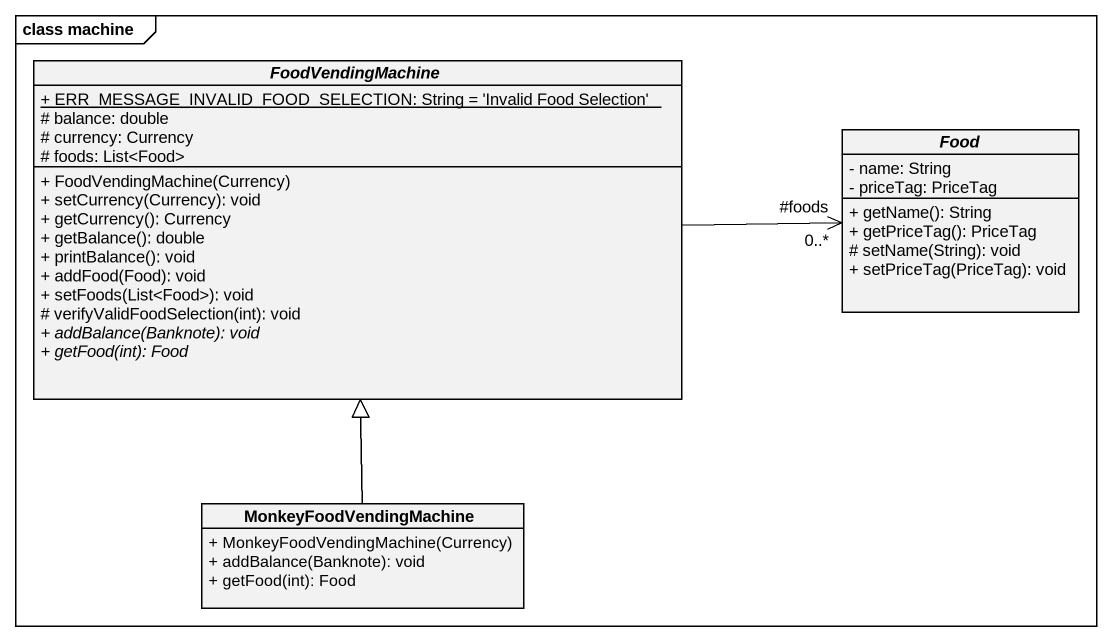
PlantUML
@startuml
mainframe class machine
hide circle
hide empty members
skinparam classAttributeIconSize 0
abstract class FoodVendingMachine {
  {static} + ERR_MESSAGE_INVALID_FOOD_SELECTION: String = 'Invalid Food Selection'
  # balance: double
  # currency: Currency
  # foods: List<Food>
  + FoodVendingMachine(Currency)
  + setCurrency(Currency): void
  + getCurrency(): Currency
  + getBalance(): double
  + printBalance(): void
  + addFood(Food): void
  + setFoods(List<Food>): void
  # verifyValidFoodSelection(int): void
  {abstract} + addBalance(Banknote): void
  {abstract} + getFood(int): Food
}
abstract class Food {
  - name: String
  - priceTag: PriceTag
  + getName(): String
  + getPriceTag(): PriceTag
  # setName(String): void
  + setPriceTag(PriceTag): void
}
class MonkeyFoodVendingMachine {
  + MonkeyFoodVendingMachine(Currency)
  + addBalance(Banknote): void
  + getFood(int): Food
}
FoodVendingMachine -right-> "#foods\n0..*" Food
MonkeyFoodVendingMachine -up-|> FoodVendingMachine
@enduml
